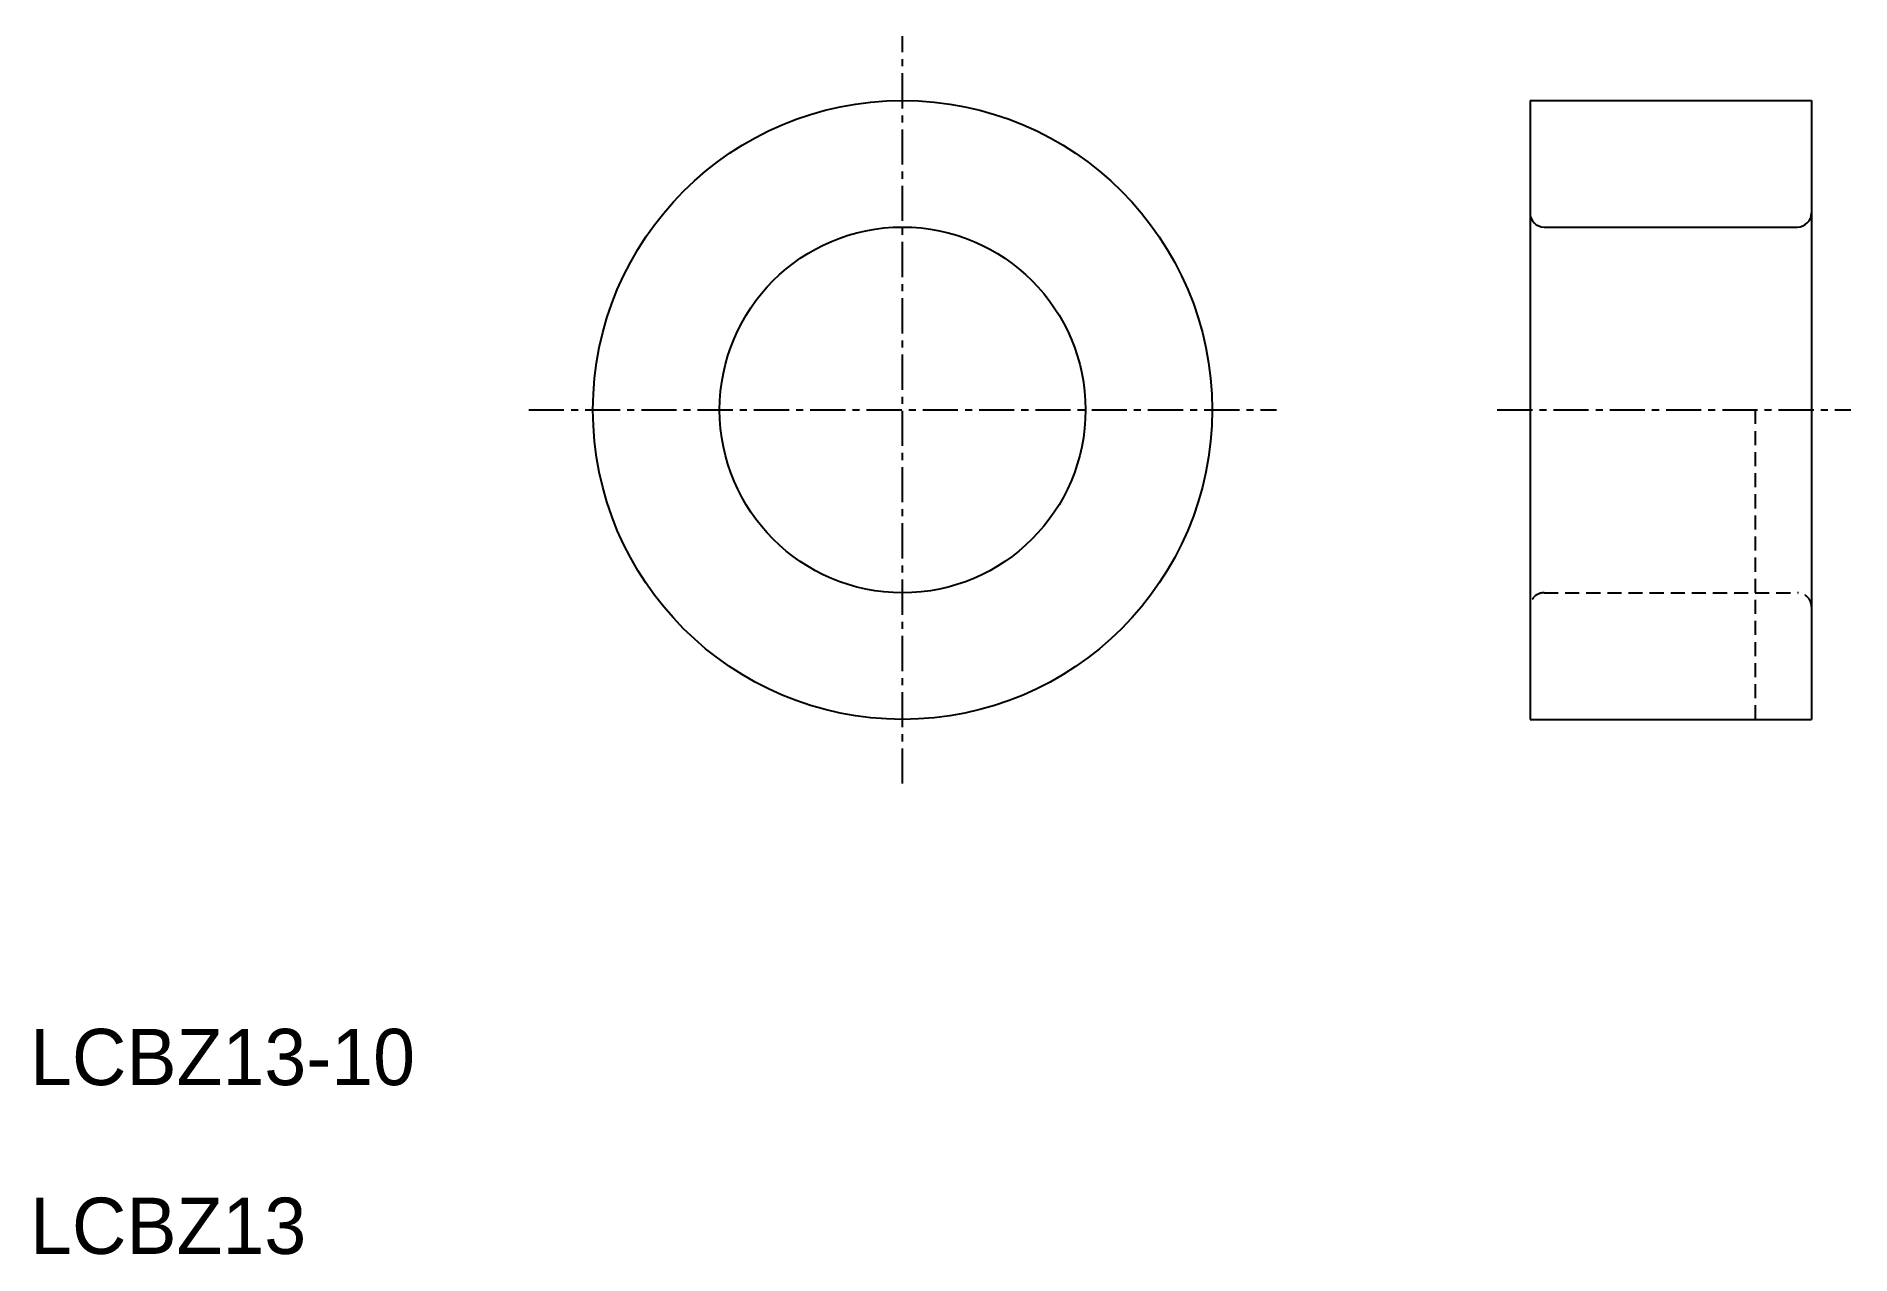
# Model space of a CAD drawing. Extents: x 10.2 to 74.7, y 10 to 53.3.
import ezdxf

# ---------------------------------------------------------------- set-up
doc = ezdxf.new("R2010")
doc.units = 0
doc.linetypes.add('CENTER', pattern=[2, 1.25, -0.25, 0.25, -0.25])
doc.linetypes.add('DASHED', pattern=[0.75, 0.5, -0.25])
doc.layers.get('0').update_dxf_attribs({"linetype": 'CONTINUOUS'})
doc.layers.add('CENTER', color=1, linetype='CENTER')

msp = doc.modelspace()

# ---------------------------------------------------------------- linework, layer by layer
at = {"color": 7, "linetype": 'CONTINUOUS'}
for p, q in [((63.294, 51), (73.294, 51)), ((63.294, 51), (63.294, 29)), ((73.294, 51), (73.294, 29)), ((63.794, 46.5), (72.794, 46.5)), ((73.294, 45.5), (73.294, 45.5)), ((73.294, 40), (73.294, 40)), ((63.294, 29), (73.294, 29))]:
    msp.add_line(p, q, dxfattribs=at)
at = {"color": 3, "linetype": 'DASHED'}
for p, q in [((71.294, 40), (71.294, 29)), ((63.794, 33.5), (72.794, 33.5))]:
    msp.add_line(p, q, dxfattribs=at)
at = {"color": 7, "linetype": 'CONTINUOUS'}
for radius in [11, 6.5]:
    msp.add_circle((41, 40), radius, dxfattribs=at)
for centre, start, end in [((63.794, 47), 179.99999, 270), ((72.794, 47), 270, 0)]:
    msp.add_arc(centre, 0.5, start, end, dxfattribs=at)
at = {"color": 3, "linetype": 'DASHED'}
for centre, start, end in [((63.794, 33), 90, 180.00001), ((72.794, 33), 0, 90)]:
    msp.add_arc(centre, 0.5, start, end, dxfattribs=at)
at = {"layer": 'CENTER', "color": 1, "linetype": 'CENTER'}
for p, q in [((41, 26.719), (41, 53.281)), ((27.719, 40), (54.281, 40)), ((62.128, 40), (74.689, 40))]:
    msp.add_line(p, q, dxfattribs=at)

# ---------------------------------------------------------------- texts
at = {"color": 7, "linetype": 'CONTINUOUS'}
for s, p in [('LCBZ13-10', (10, 16)), ('LCBZ13', (10, 10))]:
    msp.add_text(s, height=2, dxfattribs=at).set_placement(p)

doc.saveas('drawing.dxf')
